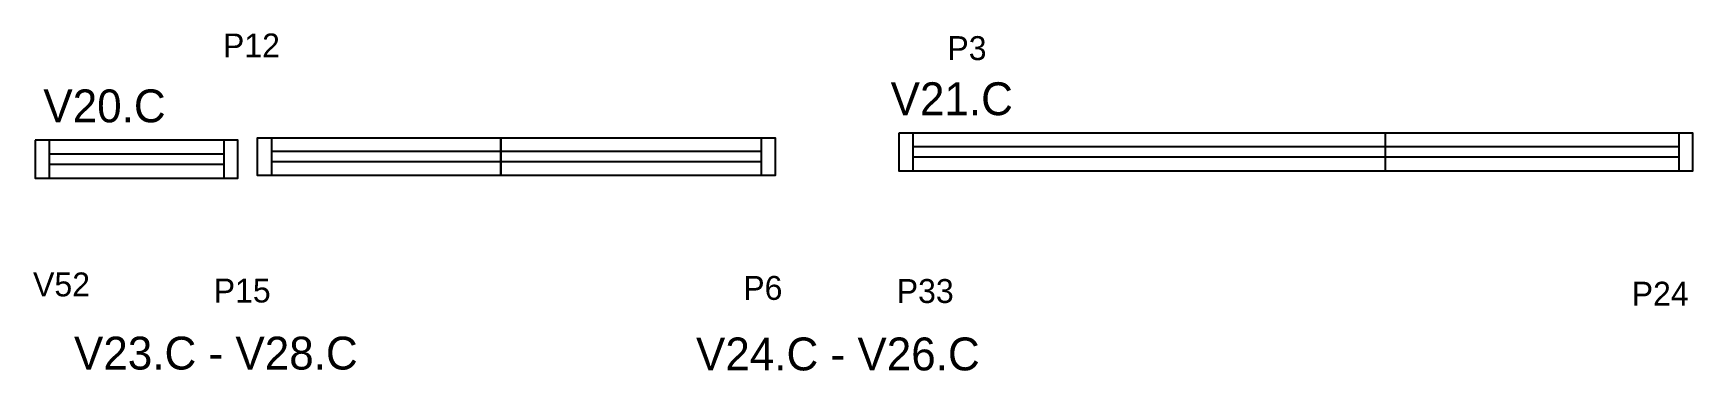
# Model space of a CAD drawing. Header units: metres. Extents: x 3856 to 4688, y -802 to -633.
import ezdxf

# ---------------------------------------------------------------- set-up
doc = ezdxf.new("R2010")
doc.units = ezdxf.units.M
for name, color, linetype in [('5', 7, 'Continuous'), ('NOMENCLATURA', 7, 'Continuous'), ('Painéis', 7, 'Continuous'), ('SARR_2.2x7', 7, 'Continuous')]:
    doc.layers.add(name, color=color, linetype=linetype)

msp = doc.modelspace()

# ---------------------------------------------------------------- linework, layer by layer
at = {"layer": 'Painéis', "color": 7, "lineweight": 25}
msp.add_line((4533.8, -701.85), (4533.8, -682.85), dxfattribs=at)
for points in [[(3856.78, -686.45), (3856.78, -705.45), (3958.28, -705.45), (3958.28, -686.45), (3856.78, -686.45)], [(4289.8, -682.85), (4289.8, -701.85), (4687.8, -701.85), (4687.8, -682.85), (4289.8, -682.85)]]:
    msp.add_lwpolyline(points, dxfattribs=at)
for points in [[(4090.23, -704.19), (3968.23, -704.19), (3968.23, -685.19), (4090.23, -685.19)], [(4090.23, -685.19), (4227.73, -685.19), (4227.73, -704.19), (4090.23, -704.19)]]:
    msp.add_lwpolyline(points, close=True, dxfattribs=at)
at = {"layer": 'SARR_2.2x7', "color": 7, "lineweight": 25}
for p, q in [((3863.78, -686.45), (3863.78, -705.45)), ((3951.28, -686.45), (3951.28, -705.45)), ((3975.23, -685.19), (3975.23, -704.19)), ((4220.73, -685.19), (4220.73, -704.19)), ((4296.8, -682.85), (4296.8, -701.85)), ((4533.8, -689.85), (4296.8, -689.85)), ((4680.8, -689.85), (4533.8, -689.85)), ((4680.8, -682.85), (4680.8, -701.85)), ((3951.28, -693.45), (3863.78, -693.45)), ((3863.78, -698.45), (3951.28, -698.45)), ((4090.23, -692.19), (3975.23, -692.19)), ((3975.23, -697.19), (4090.23, -697.19)), ((4220.73, -692.19), (4090.23, -692.19)), ((4090.23, -697.19), (4220.73, -697.19)), ((4296.8, -694.85), (4533.8, -694.85)), ((4533.8, -694.85), (4680.8, -694.85))]:
    msp.add_line(p, q, dxfattribs=at)

# ---------------------------------------------------------------- texts
at = {"layer": '5', "color": 7, "lineweight": 25}
for s, p in [('P12', (3950.87, -644.89)), ('P3', (4314.08, -646.22)), ('V52', (3855.67, -764.85)), ('P15', (3946.25, -767.92)), ('P6', (4211.74, -766.6)), ('P33', (4288.69, -768.16)), ('P24', (4657.16, -769.5))]:
    msp.add_text(s, height=12, dxfattribs=at).set_placement(p)
at = {"layer": 'NOMENCLATURA', "color": 7, "lineweight": 25}
for s, p in [('V21.C', (4285.61, -673.88)), ('V20.C', (3860.83, -677.47)), ('V23.C - V28.C', (3876.19, -801.57)), ('V24.C - V26.C', (4188.03, -802))]:
    msp.add_text(s, height=16.5, dxfattribs=at).set_placement(p)

doc.saveas('drawing.dxf')
